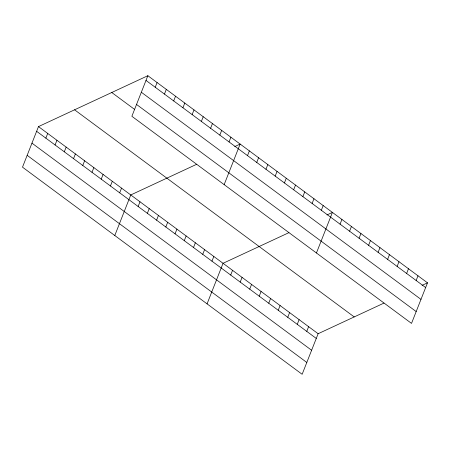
<?xml version="1.0" encoding="UTF-8"?>
<svg xmlns="http://www.w3.org/2000/svg" width="450" height="450" viewBox="0 0 450 450"><rect width="100%" height="100%" fill="white"/><g stroke="black" fill="none" stroke-linecap="round" stroke-linejoin="round"><path stroke-width="0.67" d="M147.853 75.712L131.873 116.28L411.519 323.398L427.5 282.831L147.853 75.712L38.481 126.602L22.5 167.169L302.147 374.287L318.127 333.72L383.968 303.086M45.855 138.144L47.711 133.436M55.08 144.979L56.936 140.271M64.311 151.813L66.167 147.105M73.536 158.648L75.392 153.939M82.766 165.482L84.623 160.774M91.997 172.322L93.847 167.608M101.222 179.156L103.078 174.442M110.453 185.991L112.309 181.282M155.227 87.255L157.084 82.547M119.677 192.825L121.534 188.117M164.458 94.089L166.309 89.381M114.784 235.519L130.764 194.951L196.605 164.317M173.683 100.924L175.539 96.216M138.139 206.494L139.989 201.786M182.914 107.758L184.77 103.05M147.364 213.328L149.22 208.62M192.139 114.598L193.995 109.884M156.594 220.162L158.451 215.454M201.369 121.433L203.226 116.719M165.819 226.997L167.676 222.289M210.6 128.267L212.451 123.559M175.05 233.837L176.906 229.123M219.825 135.101L221.681 130.393M184.281 240.671L186.131 235.958M229.056 141.936L230.906 137.227M193.506 247.506L195.362 242.797M224.156 184.629L240.137 144.062L234.726 146.582M202.736 254.34L204.593 249.632M247.511 155.604L249.368 150.896M211.961 261.174L213.817 256.466M256.736 162.439L258.593 157.731M207.067 303.868L223.048 263.301L288.889 232.667M265.967 169.273L267.823 164.565M230.698 275.051L232.554 270.343M275.197 176.107L277.048 171.399M240.21 282.094L242.061 277.386M284.423 182.947L286.279 178.234M249.716 289.136L251.572 284.428M293.653 189.782L295.509 185.068M259.222 296.179L261.079 291.471M302.878 196.616L304.734 191.908M268.729 303.221L270.585 298.507M312.109 203.451L313.965 198.743M278.241 310.264L280.097 305.55M321.339 210.285L323.19 205.577M287.747 317.306L289.603 312.593M316.44 252.979L332.421 212.411L327.004 214.931M297.253 324.343L299.109 319.635M340.071 224.162L341.927 219.454M306.765 331.386L308.616 326.678M349.582 231.204L351.439 226.496M359.089 238.247L360.945 233.539M368.595 245.289L370.451 240.581M378.107 252.332L379.957 247.624M387.613 259.374L389.469 254.661M397.119 266.417L398.976 261.703M406.631 273.459L408.482 268.746M416.137 280.502L417.994 275.788M422.089 285.351L427.5 282.831M145.997 80.421L425.644 287.539M141.339 92.256L420.986 299.374M136.536 104.445L416.183 311.569M111.763 92.503L134.561 109.389M74.576 109.806L354.218 316.929M38.481 126.602L318.127 333.72M36.624 131.31L316.271 338.428M31.961 143.145L311.608 350.263M27.163 155.334L306.804 362.458"/></g></svg>
